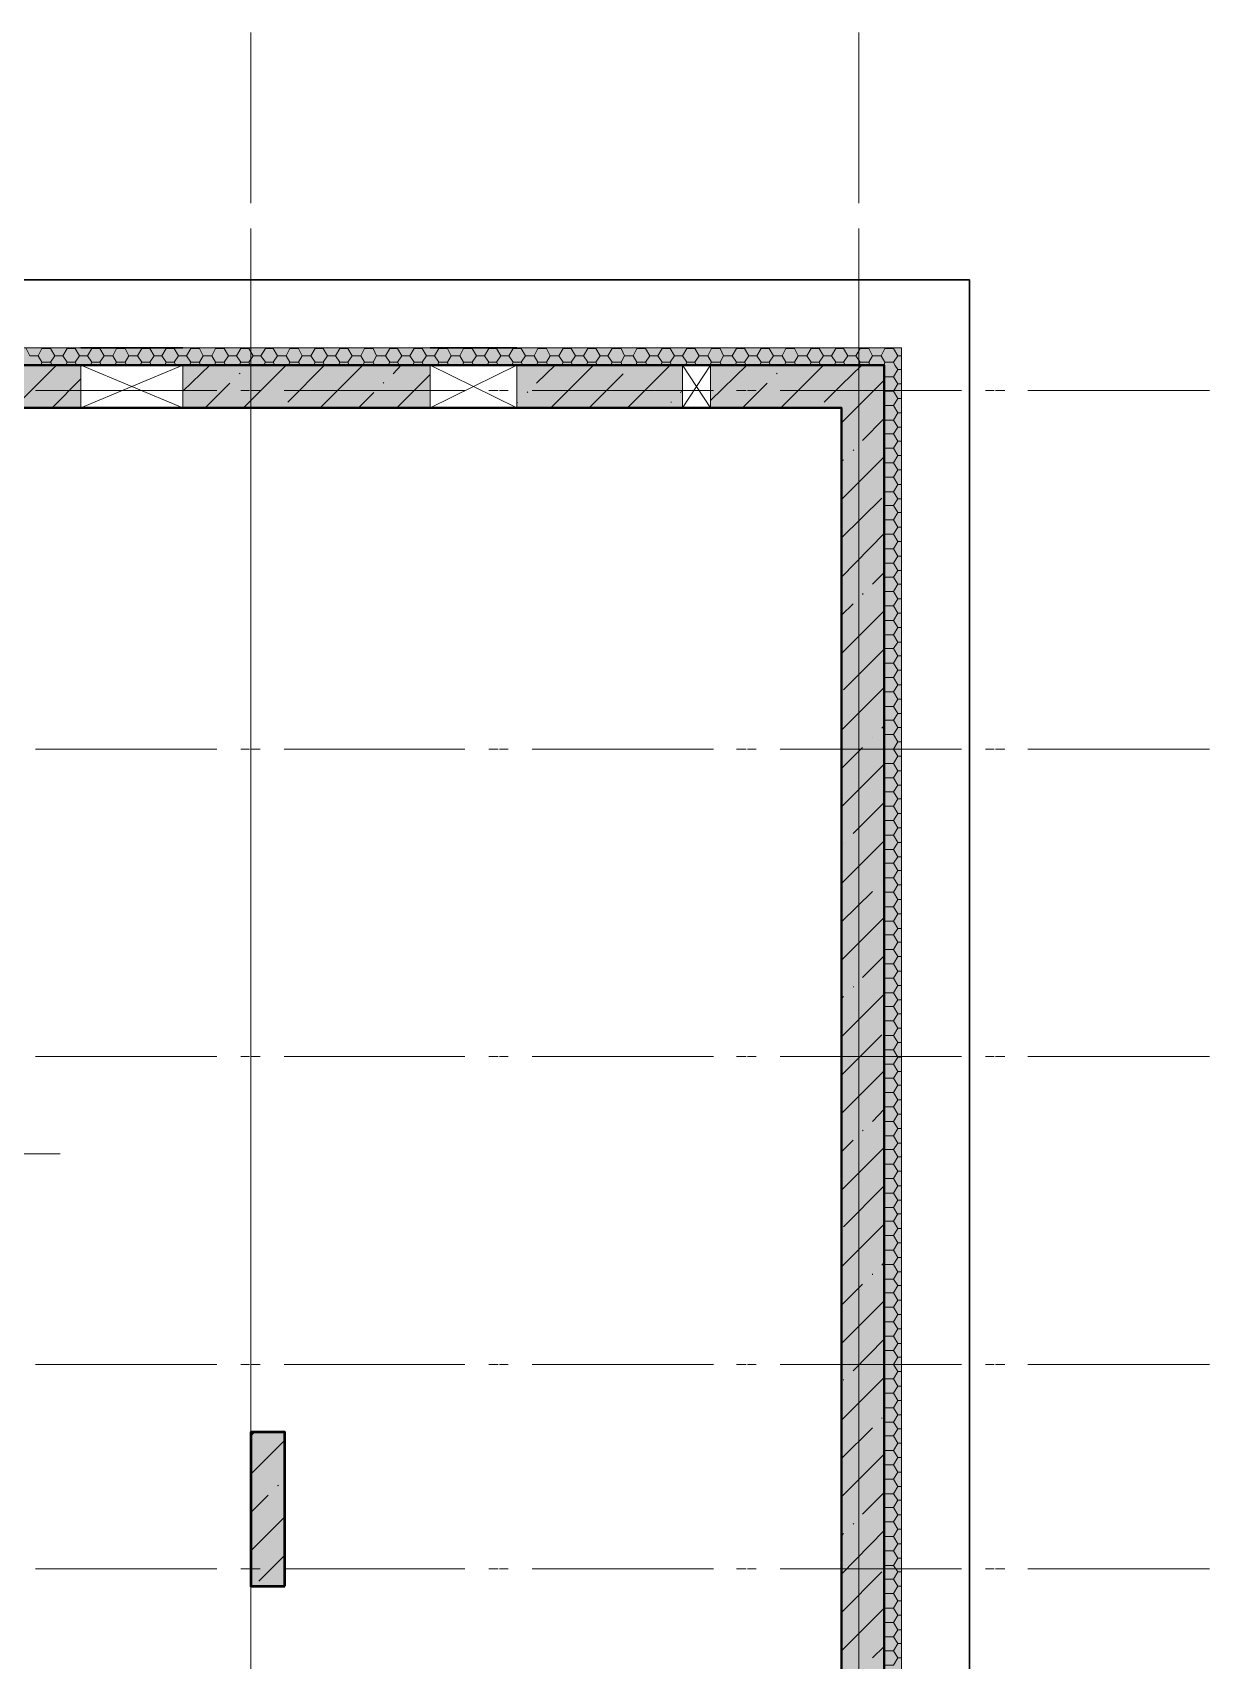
# Model space of a CAD drawing. Header units: millimetres. Extents: x -84737 to 172119, y -43083 to 59399.
# Drawn here: x -32351 to -25460, y 49345 to 58875 of the extents above; entities that cross this region are included whole.
import ezdxf

# ---------------------------------------------------------------- set-up
doc = ezdxf.new("R2010")
doc.units = ezdxf.units.MM
doc.layers.add('PDF _Геометрия', color=7, linetype='Continuous')
doc.layers.add('PDF _Сплошная заливка', color=7, linetype='Continuous', true_color=0xffffff)

msp = doc.modelspace()

# ---------------------------------------------------------------- hatches: boundary and pattern name
at = {"layer": 'PDF _Сплошная заливка', "transparency": 33554559}
h = msp.add_hatch(color=256, dxfattribs=at)
h.paths.add_polyline_path([(-43914.3, 56927.9), (-43914.3, 57029.5), (-46864.4, 57029.5), (-46864.4, 56927.9)])
h.paths.add_polyline_path([(-43063.5, 57029.5), (-43063.5, 56927.9), (-27263.4, 56927.9), (-27263.4, 57029.5)])
h = msp.add_hatch(color=256, dxfattribs=at)
h.paths.add_polyline_path([(-43914.3, 56678.2), (-43914.3, 56927.9), (-46610.4, 56927.9), (-46610.4, 56678.2)])
h.paths.add_polyline_path([(-30023, 56678.2), (-30023, 56927.9), (-31470.5, 56927.9), (-31470.5, 56678.2)])
h.paths.add_polyline_path([(-28545.8, 56678.2), (-28545.8, 56927.9), (-29515.1, 56927.9), (-29515.1, 56678.2)])
h.paths.add_polyline_path([(-39669, 56678.2), (-39669, 56927.9), (-41514.4, 56927.9), (-41514.4, 56678.2)])
h.paths.add_polyline_path([(-32067.3, 56678.2), (-32067.3, 56927.9), (-38856.4, 56927.9), (-38856.4, 56678.2)])
h.paths.add_polyline_path([(-28380.8, 56927.9), (-28380.8, 56678.2), (-27614.7, 56678.2), (-27614.7, 56927.9)])
h.paths.add_polyline_path([(-42013.9, 56678.2), (-42013.9, 56927.9), (-43063.5, 56927.9), (-43063.5, 56678.2)])

# ---------------------------------------------------------------- linework, layer by layer
at = {"layer": 'PDF _Геометрия', "lineweight": 9}
for points in [[(-31072.7, 57876), (-31072.7, 58874.9)], [(-27513.1, 57876), (-27513.1, 58874.9)], [(-31072.7, 57046.4), (-31072.7, 57727.8)], [(-31072.7, 57622), (-31072.7, 57672.8)], [(-27513.1, 57046.4), (-27513.1, 57727.8)], [(-27513.1, 57622), (-27513.1, 57672.8)], [(-31072.7, 56420), (-31072.7, 57423.1)], [(-27513.1, 56420), (-27513.1, 57423.1)], [(-32389, 57025.2), (-32367.8, 56982.9), (-32317.1, 56982.9), (-32295.9, 57025.2)], [(-32295.9, 57029.5), (-32295.9, 57025.2), (-32245.1, 57025.2), (-32245.1, 57029.5)], [(-32245.1, 57025.2), (-32219.7, 56982.9), (-32173.1, 56982.9), (-32147.7, 57025.2)], [(-32152, 57029.5), (-32147.7, 57025.2), (-32101.2, 57025.2), (-32101.2, 57029.5)], [(-32101.2, 57025.2), (-32075.8, 56982.9), (-32029.2, 56982.9), (-32003.8, 57025.2)], [(-32003.8, 57029.5), (-32003.8, 57025.2), (-31957.3, 57025.2), (-31953.1, 57029.5)], [(-31957.3, 57025.2), (-31931.9, 56982.9), (-31881.1, 56982.9), (-31859.9, 57025.2)], [(-31859.9, 57029.5), (-31859.9, 57025.2), (-31809.1, 57025.2), (-31809.1, 57029.5)], [(-31809.1, 57025.2), (-31788, 56982.9), (-31737.2, 56982.9), (-31711.8, 57025.2)], [(-31716, 57029.5), (-31711.8, 57025.2), (-31665.2, 57025.2), (-31665.2, 57029.5)], [(-31665.2, 57025.2), (-31639.8, 56982.9), (-31593.3, 56982.9), (-31567.9, 57025.2)], [(-31567.9, 57029.5), (-31567.9, 57025.2), (-31521.3, 57025.2), (-31517.1, 57029.5)], [(-31521.3, 57025.2), (-31495.9, 56982.9), (-31449.4, 56982.9), (-31424, 57025.2)], [(-31424, 57029.5), (-31424, 57025.2), (-31373.2, 57025.2), (-31373.2, 57029.5)], [(-31373.2, 57025.2), (-31352, 56982.9), (-31301.2, 56982.9), (-31280.1, 57025.2)], [(-31280.1, 57029.5), (-31280.1, 57025.2), (-31229.3, 57025.2), (-31229.3, 57029.5)], [(-31229.3, 57025.2), (-31203.9, 56982.9), (-31157.3, 56982.9), (-31131.9, 57025.2)], [(-31136.2, 57029.5), (-31131.9, 57025.2), (-31085.4, 57025.2), (-31081.1, 57029.5)], [(-31085.4, 57025.2), (-31060, 56982.9), (-31013.4, 56982.9), (-30988, 57025.2)], [(-30988, 57029.5), (-30988, 57025.2), (-30941.5, 57025.2), (-30937.2, 57029.5)], [(-30941.5, 57025.2), (-30916.1, 56982.9), (-30865.3, 56982.9), (-30844.1, 57025.2)], [(-30856.8, 56712), (-30641, 56927.9), (-30649.4, 56944.8), (-30696, 56944.8), (-30721.4, 56982.9), (-30696, 57025.2)], [(-30844.1, 57029.5), (-30844.1, 57025.2), (-30793.3, 57025.2), (-30793.3, 57029.5)], [(-30793.3, 57025.2), (-30772.2, 56982.9), (-30721.4, 56982.9)], [(-30700.2, 57029.5), (-30696, 57025.2), (-30649.4, 57025.2), (-30649.4, 57029.5)], [(-30649.4, 57025.2), (-30624, 56982.9), (-30577.5, 56982.9), (-30552.1, 57025.2)], [(-30552.1, 57029.5), (-30552.1, 57025.2), (-30505.5, 57025.2), (-30501.3, 57029.5)], [(-30505.5, 57025.2), (-30480.1, 56982.9), (-30429.3, 56982.9), (-30408.2, 56944.8)], [(-30429.3, 56982.9), (-30408.2, 57025.2)], [(-30408.2, 57029.5), (-30408.2, 57025.2), (-30357.4, 57025.2), (-30357.4, 57029.5)], [(-30357.4, 57025.2), (-30336.2, 56982.9), (-30285.4, 56982.9), (-30260, 57025.2)], [(-30264.3, 57029.5), (-30260, 57025.2), (-30213.5, 57025.2), (-30213.5, 57029.5)], [(-30213.5, 57025.2), (-30188.1, 56982.9), (-30141.5, 56982.9), (-30116.1, 57025.2)], [(-30120.3, 57029.5), (-30116.1, 57025.2), (-30069.6, 57025.2), (-30065.3, 57029.5)], [(-30069.6, 57025.2), (-30044.2, 56982.9), (-29997.6, 56982.9), (-29972.2, 57025.2)], [(-29972.2, 57029.5), (-29972.2, 57025.2), (-29921.4, 57025.2), (-29921.4, 57029.5)], [(-29921.4, 57025.2), (-29900.3, 56982.9), (-29849.5, 56982.9), (-29828.3, 57025.2)], [(-29828.3, 57029.5), (-29828.3, 57025.2), (-29777.5, 57025.2), (-29777.5, 57029.5)], [(-29777.5, 57025.2), (-29752.1, 56982.9), (-29705.6, 56982.9), (-29680.2, 57025.2)], [(-29684.4, 57029.5), (-29680.2, 57025.2), (-29633.6, 57025.2), (-29633.6, 57029.5)], [(-29633.6, 57025.2), (-29608.2, 56982.9), (-29561.6, 56982.9), (-29536.3, 57025.2)], [(-29536.3, 57029.5), (-29536.3, 57025.2), (-29489.7, 57025.2), (-29485.5, 57029.5)], [(-29489.7, 57025.2), (-29464.3, 56982.9), (-29413.5, 56982.9), (-29392.3, 57025.2)], [(-29392.3, 57029.5), (-29392.3, 57025.2), (-29341.6, 57025.2), (-29341.6, 57029.5)], [(-29341.6, 57025.2), (-29320.4, 56982.9), (-29269.6, 56982.9), (-29244.2, 57025.2)], [(-29248.4, 57029.5), (-29244.2, 57025.2), (-29197.6, 57025.2), (-29197.6, 57029.5)], [(-29197.6, 57025.2), (-29172.3, 56982.9), (-29125.7, 56982.9), (-29100.3, 57025.2)], [(-29100.3, 57029.5), (-29100.3, 57025.2), (-29053.7, 57025.2), (-29049.5, 57029.5)], [(-29053.7, 57025.2), (-29028.3, 56982.9), (-28981.8, 56982.9), (-28956.4, 57025.2)], [(-28956.4, 57029.5), (-28956.4, 57025.2), (-28905.6, 57025.2), (-28905.6, 57029.5)], [(-28905.6, 57025.2), (-28884.4, 56982.9), (-28833.6, 56982.9), (-28812.5, 57025.2)], [(-28812.5, 57029.5), (-28812.5, 57025.2), (-28761.7, 57025.2), (-28761.7, 57029.5)], [(-28761.7, 57025.2), (-28736.3, 56982.9), (-28689.7, 56982.9), (-28664.3, 57025.2)], [(-28668.6, 57029.5), (-28664.3, 57025.2), (-28617.8, 57025.2), (-28613.6, 57029.5)], [(-28617.8, 57025.2), (-28592.4, 56982.9), (-28545.8, 56982.9), (-28520.4, 57025.2)], [(-28520.4, 57029.5), (-28520.4, 57025.2), (-28473.9, 57025.2), (-28469.6, 57029.5)], [(-28473.9, 57025.2), (-28448.5, 56982.9), (-28397.7, 56982.9), (-28376.5, 57025.2)], [(-28376.5, 57029.5), (-28376.5, 57025.2), (-28325.7, 57025.2), (-28325.7, 57029.5)], [(-28325.7, 57025.2), (-28304.6, 56982.9), (-28253.8, 56982.9), (-28228.4, 57025.2)], [(-28232.6, 57029.5), (-28228.4, 57025.2), (-28181.8, 57025.2), (-28181.8, 57029.5)], [(-28181.8, 57025.2), (-28156.4, 56982.9), (-28109.9, 56982.9), (-28084.5, 57025.2)], [(-28084.5, 57029.5), (-28084.5, 57025.2), (-28037.9, 57025.2), (-28033.7, 57029.5)], [(-28037.9, 57025.2), (-28012.5, 56982.9), (-27961.7, 56982.9), (-27940.6, 57025.2)], [(-27940.6, 57029.5), (-27940.6, 57025.2), (-27889.8, 57025.2), (-27889.8, 57029.5)], [(-27889.8, 57025.2), (-27868.6, 56982.9), (-27817.8, 56982.9), (-27792.4, 57025.2)], [(-27796.7, 57029.5), (-27792.4, 57025.2), (-27745.9, 57025.2), (-27745.9, 57029.5)], [(-27745.9, 57025.2), (-27720.5, 56982.9), (-27673.9, 56982.9), (-27648.5, 57025.2)], [(-27652.8, 57029.5), (-27648.5, 57025.2), (-27602, 57025.2), (-27597.7, 57029.5)], [(-27602, 57025.2), (-27576.6, 56982.9), (-27530, 56982.9), (-27504.6, 57025.2)], [(-27504.6, 57029.5), (-27504.6, 57025.2), (-27453.8, 57025.2), (-27453.8, 57029.5)], [(-27453.8, 57025.2), (-27432.7, 56982.9), (-27381.9, 56982.9), (-27360.7, 57025.2)], [(-27360.7, 57029.5), (-27360.7, 57025.2), (-27309.9, 57025.2), (-27309.9, 57029.5)], [(-27309.9, 57025.2), (-27284.5, 56982.9), (-27263.4, 56982.9)], [(-32461, 56678.2), (-32211.2, 56927.9)], [(-32317.1, 56982.9), (-32295.9, 56944.8), (-32245.1, 56944.8), (-32236.6, 56927.9)], [(-32300.1, 56927.9), (-32295.9, 56944.8)], [(-32245.1, 56944.8), (-32219.7, 56982.9)], [(-32173.1, 56982.9), (-32147.7, 56944.8), (-32101.2, 56944.8), (-32092.7, 56927.9)], [(-32156.2, 56927.9), (-32147.7, 56944.8)], [(-32101.2, 56944.8), (-32075.8, 56982.9)], [(-32029.2, 56982.9), (-32003.8, 56944.8), (-31957.3, 56944.8), (-31948.8, 56927.9)], [(-32012.3, 56927.9), (-32003.8, 56944.8)], [(-31957.3, 56944.8), (-31931.9, 56982.9)], [(-31881.1, 56982.9), (-31859.9, 56944.8), (-31809.1, 56944.8), (-31800.7, 56927.9)], [(-31868.4, 56927.9), (-31859.9, 56944.8)], [(-31809.1, 56944.8), (-31788, 56982.9)], [(-31737.2, 56982.9), (-31711.8, 56944.8), (-31665.2, 56944.8), (-31656.8, 56927.9)], [(-31720.3, 56927.9), (-31711.8, 56944.8)], [(-31665.2, 56944.8), (-31639.8, 56982.9)], [(-31593.3, 56982.9), (-31567.9, 56944.8), (-31521.3, 56944.8), (-31512.9, 56927.9)], [(-31576.4, 56927.9), (-31567.9, 56944.8)], [(-31521.3, 56944.8), (-31495.9, 56982.9)], [(-31470.5, 56775.5), (-31313.9, 56927.9)], [(-31449.4, 56982.9), (-31424, 56944.8), (-31373.2, 56944.8), (-31369, 56927.9)], [(-31432.4, 56927.9), (-31424, 56944.8)], [(-31373.2, 56944.8), (-31352, 56982.9)], [(-31301.2, 56982.9), (-31280.1, 56944.8), (-31229.3, 56944.8), (-31220.8, 56927.9)], [(-31284.3, 56927.9), (-31280.1, 56944.8)], [(-31229.3, 56944.8), (-31203.9, 56982.9)], [(-31157.3, 56982.9), (-31131.9, 56944.8), (-31085.4, 56944.8), (-31076.9, 56927.9)], [(-31140.4, 56927.9), (-31131.9, 56944.8)], [(-31115, 56678.2), (-30865.3, 56927.9)], [(-31085.4, 56944.8), (-31060, 56982.9)], [(-31013.4, 56982.9), (-30988, 56944.8), (-30941.5, 56944.8), (-30933, 56927.9)], [(-30996.5, 56927.9), (-30988, 56944.8)], [(-30941.5, 56944.8), (-30916.1, 56982.9)], [(-30865.3, 56982.9), (-30844.1, 56944.8), (-30793.3, 56944.8), (-30784.9, 56927.9)], [(-30852.6, 56927.9), (-30844.1, 56944.8)], [(-30793.3, 56944.8), (-30772.2, 56982.9)], [(-30704.4, 56927.9), (-30696, 56944.8)], [(-30666.4, 56678.2), (-30416.6, 56927.9), (-30408.2, 56944.8), (-30357.4, 56944.8), (-30348.9, 56927.9)], [(-30649.4, 56944.8), (-30624, 56982.9)], [(-30577.5, 56982.9), (-30552.1, 56944.8), (-30505.5, 56944.8), (-30497, 56927.9)], [(-30560.5, 56927.9), (-30552.1, 56944.8)], [(-30505.5, 56944.8), (-30480.1, 56982.9)], [(-30357.4, 56944.8), (-30336.2, 56982.9)], [(-30285.4, 56982.9), (-30260, 56944.8), (-30213.5, 56944.8), (-30205, 56927.9)], [(-30268.5, 56927.9), (-30260, 56944.8)], [(-30238.9, 56877.1), (-30192.3, 56927.9)], [(-30213.5, 56944.8), (-30188.1, 56982.9)], [(-30141.5, 56982.9), (-30116.1, 56944.8), (-30069.6, 56944.8), (-30061.1, 56927.9)], [(-30124.6, 56927.9), (-30116.1, 56944.8)], [(-30069.6, 56944.8), (-30044.2, 56982.9)], [(-29997.6, 56982.9), (-29972.2, 56944.8), (-29921.4, 56944.8), (-29917.2, 56927.9)], [(-29980.7, 56927.9), (-29972.2, 56944.8)], [(-29921.4, 56944.8), (-29900.3, 56982.9)], [(-29849.5, 56982.9), (-29828.3, 56944.8), (-29777.5, 56944.8), (-29769, 56927.9)], [(-29832.5, 56927.9), (-29828.3, 56944.8)], [(-29777.5, 56944.8), (-29752.1, 56982.9)], [(-29705.6, 56982.9), (-29680.2, 56944.8), (-29633.6, 56944.8), (-29625.1, 56927.9)], [(-29688.6, 56927.9), (-29680.2, 56944.8)], [(-29633.6, 56944.8), (-29608.2, 56982.9)], [(-29561.6, 56982.9), (-29536.3, 56944.8), (-29489.7, 56944.8), (-29481.2, 56927.9)], [(-29544.7, 56927.9), (-29536.3, 56944.8)], [(-29489.7, 56944.8), (-29464.3, 56982.9)], [(-29413.5, 56982.9), (-29392.3, 56944.8), (-29341.6, 56944.8), (-29333.1, 56927.9)], [(-29400.8, 56927.9), (-29392.3, 56944.8)], [(-29400.8, 56822.1), (-29290.8, 56927.9)], [(-29341.6, 56944.8), (-29320.4, 56982.9)], [(-29316.2, 56678.2), (-29066.4, 56927.9)], [(-29269.6, 56982.9), (-29244.2, 56944.8), (-29197.6, 56944.8), (-29189.2, 56927.9)], [(-29252.7, 56927.9), (-29244.2, 56944.8)], [(-29197.6, 56944.8), (-29172.3, 56982.9)], [(-29125.7, 56982.9), (-29100.3, 56944.8), (-29053.7, 56944.8), (-29045.3, 56927.9)], [(-29108.8, 56927.9), (-29100.3, 56944.8)], [(-29053.7, 56944.8), (-29028.3, 56982.9)], [(-28981.8, 56982.9), (-28956.4, 56944.8), (-28905.6, 56944.8), (-28901.4, 56927.9)], [(-28964.9, 56927.9), (-28956.4, 56944.8)], [(-28905.6, 56944.8), (-28884.4, 56982.9)], [(-28867.5, 56678.2), (-28617.8, 56927.9)], [(-28833.6, 56982.9), (-28812.5, 56944.8), (-28761.7, 56944.8), (-28753.2, 56927.9)], [(-28816.7, 56927.9), (-28812.5, 56944.8)], [(-28761.7, 56944.8), (-28736.3, 56982.9)], [(-28689.7, 56982.9), (-28664.3, 56944.8), (-28617.8, 56944.8), (-28609.3, 56927.9)], [(-28672.8, 56927.9), (-28664.3, 56944.8)], [(-28617.8, 56944.8), (-28592.4, 56982.9)], [(-28545.8, 56982.9), (-28520.4, 56944.8), (-28473.9, 56944.8), (-28465.4, 56927.9)], [(-28380.8, 56678.2), (-28545.8, 56927.9)], [(-28380.8, 56927.9), (-28545.8, 56678.2)], [(-28528.9, 56927.9), (-28520.4, 56944.8)], [(-28473.9, 56944.8), (-28448.5, 56982.9)], [(-28397.7, 56982.9), (-28376.5, 56944.8), (-28325.7, 56944.8), (-28317.3, 56927.9)], [(-28385, 56927.9), (-28376.5, 56944.8)], [(-28380.8, 56720.5), (-28169.1, 56927.9)], [(-28325.7, 56944.8), (-28304.6, 56982.9)], [(-28253.8, 56982.9), (-28228.4, 56944.8), (-28181.8, 56944.8), (-28173.4, 56927.9)], [(-28236.9, 56927.9), (-28228.4, 56944.8)], [(-28181.8, 56944.8), (-28156.4, 56982.9)], [(-28109.9, 56982.9), (-28084.5, 56944.8), (-28037.9, 56944.8), (-28029.5, 56927.9)], [(-28092.9, 56927.9), (-28084.5, 56944.8)], [(-28037.9, 56944.8), (-28012.5, 56982.9)], [(-27970.2, 56678.2), (-27720.5, 56927.9)], [(-27961.7, 56982.9), (-27940.6, 56944.8), (-27889.8, 56944.8), (-27881.3, 56927.9)], [(-27949, 56927.9), (-27940.6, 56944.8)], [(-27889.8, 56944.8), (-27868.6, 56982.9)], [(-27817.8, 56982.9), (-27792.4, 56944.8), (-27745.9, 56944.8), (-27737.4, 56927.9)], [(-27800.9, 56927.9), (-27792.4, 56944.8)], [(-27745.9, 56944.8), (-27720.5, 56982.9)], [(-27716.2, 56712), (-27614.7, 56813.6), (-27496.2, 56927.9)], [(-27673.9, 56982.9), (-27648.5, 56944.8), (-27602, 56944.8), (-27593.5, 56927.9)], [(-27657, 56927.9), (-27648.5, 56944.8)], [(-27602, 56944.8), (-27576.6, 56982.9)], [(-27530, 56982.9), (-27504.6, 56944.8), (-27453.8, 56944.8), (-27449.6, 56927.9)], [(-27513.1, 56927.9), (-27504.6, 56944.8)], [(-27453.8, 56944.8), (-27432.7, 56982.9)], [(-27381.9, 56982.9), (-27360.7, 56944.8), (-27309.9, 56944.8), (-27301.5, 56927.9), (-27284.5, 56902.5), (-27263.4, 56902.5)], [(-27364.9, 56927.9), (-27360.7, 56944.8)], [(-27364.9, 56868.6), (-27360.7, 56860.2), (-27309.9, 56860.2), (-27284.5, 56902.5)], [(-27309.9, 56944.8), (-27284.5, 56982.9)], [(-32236.6, 56678.2), (-32067.3, 56847.5)], [(-31339.3, 56678.2), (-31195.4, 56822.1)], [(-31140.4, 56877.1), (-31136.2, 56881.3)], [(-31072.7, 56792.4), (-31072.7, 56847.5)], [(-30298.1, 56822.1), (-30293.9, 56826.3)], [(-30217.7, 56678.2), (-30023, 56872.9)], [(-29091.8, 56678.2), (-28892.9, 56877.1)], [(-28194.5, 56678.2), (-28050.6, 56822.1)], [(-27995.6, 56877.1), (-27991.4, 56881.3)], [(-27614.7, 56589.3), (-27364.9, 56839)], [(-27513.1, 56792.4), (-27513.1, 56847.5)], [(-27364.9, 56851.7), (-27360.7, 56860.2)], [(-27364.9, 56784), (-27360.7, 56775.5), (-27309.9, 56775.5), (-27284.5, 56817.8)], [(-27309.9, 56860.2), (-27284.5, 56817.8), (-27263.4, 56817.8)], [(-32334, 56779.7), (-31330.9, 56779.7)], [(-32270.5, 56779.7), (-31271.6, 56779.7)], [(-31131.9, 56779.7), (-31081.1, 56779.7)], [(-31072.7, 56779.7), (-31017.7, 56779.7)], [(-30878, 56779.7), (-29879.1, 56779.7)], [(-30818.7, 56779.7), (-29819.8, 56779.7)], [(-30442, 56678.2), (-30353.1, 56767)], [(-29680.2, 56779.7), (-29625.1, 56779.7)], [(-29616.7, 56779.7), (-29565.9, 56779.7)], [(-29515.1, 56707.8), (-29510.9, 56712)], [(-29455.8, 56767), (-29451.6, 56771.3)], [(-29426.2, 56779.7), (-28427.3, 56779.7)], [(-29367, 56779.7), (-28363.8, 56779.7)], [(-28613.6, 56712), (-28609.3, 56712)], [(-28558.5, 56767), (-28545.8, 56775.5)], [(-28228.4, 56779.7), (-28173.4, 56779.7)], [(-28164.9, 56779.7), (-28114.1, 56779.7)], [(-27974.4, 56779.7), (-26975.5, 56779.7)], [(-27910.9, 56779.7), (-26912.1, 56779.7)], [(-27364.9, 56767), (-27360.7, 56775.5)], [(-27364.9, 56699.3), (-27360.7, 56690.9), (-27309.9, 56690.9), (-27284.5, 56733.2)], [(-27309.9, 56775.5), (-27284.5, 56733.2), (-27263.4, 56733.2)], [(-26772.4, 56779.7), (-26721.6, 56779.7)], [(-26713.1, 56779.7), (-26658.1, 56779.7)], [(-26522.7, 56779.7), (-25731.2, 56779.7)], [(-26459.2, 56779.7), (-25460.3, 56779.7)], [(-27491.9, 56487.7), (-27364.9, 56614.7), (-27360.7, 56606.2), (-27309.9, 56606.2), (-27284.5, 56648.5)], [(-27364.9, 56682.4), (-27360.7, 56690.9)], [(-27364.9, 56597.7), (-27360.7, 56606.2)], [(-27309.9, 56690.9), (-27284.5, 56648.5), (-27263.4, 56648.5)], [(-27309.9, 56606.2), (-27284.5, 56563.9), (-27263.4, 56563.9)], [(-31072.7, 55594.6), (-31072.7, 56593.5)], [(-27513.1, 55594.6), (-27513.1, 56593.5)], [(-27364.9, 56534.3), (-27360.7, 56525.8), (-27309.9, 56525.8), (-27284.5, 56563.9)], [(-27364.9, 56517.3), (-27360.7, 56525.8)], [(-27309.9, 56525.8), (-27284.5, 56483.5), (-27263.4, 56483.5)], [(-27546.9, 56428.4), (-27542.7, 56432.7)], [(-27364.9, 56449.6), (-27360.7, 56441.1), (-27309.9, 56441.1), (-27284.5, 56483.5)], [(-27364.9, 56432.7), (-27360.7, 56441.1)], [(-27309.9, 56441.1), (-27284.5, 56398.8), (-27263.4, 56398.8)], [(-27614.7, 56140.6), (-27364.9, 56390.4)], [(-27614.7, 56365), (-27602, 56373.4)], [(-27364.9, 56365), (-27360.7, 56356.5), (-27309.9, 56356.5), (-27284.5, 56398.8)], [(-27364.9, 56348), (-27360.7, 56356.5)], [(-27309.9, 56356.5), (-27284.5, 56314.2), (-27263.4, 56314.2)], [(-27364.9, 56280.3), (-27360.7, 56271.8), (-27309.9, 56271.8), (-27284.5, 56314.2)], [(-27364.9, 56263.4), (-27360.7, 56271.8)], [(-27364.9, 56195.7), (-27360.7, 56187.2), (-27309.9, 56187.2), (-27284.5, 56229.5)], [(-27309.9, 56271.8), (-27284.5, 56229.5), (-27263.4, 56229.5)], [(-31072.7, 56170.3), (-31072.7, 56221)], [(-27614.7, 55916.3), (-27377.6, 56149.1)], [(-27513.1, 56170.3), (-27513.1, 56221)], [(-27364.9, 56178.7), (-27360.7, 56187.2)], [(-27364.9, 56115.2), (-27360.7, 56106.8), (-27309.9, 56106.8), (-27284.5, 56144.9)], [(-27309.9, 56187.2), (-27284.5, 56144.9), (-27263.4, 56144.9)], [(-27364.9, 56098.3), (-27360.7, 56106.8)], [(-27364.9, 56030.6), (-27360.7, 56022.1), (-27309.9, 56022.1), (-27284.5, 56064.4)], [(-27309.9, 56106.8), (-27284.5, 56064.4), (-27263.4, 56064.4)], [(-31072.7, 54968.2), (-31072.7, 55967.1)], [(-27614.7, 55687.7), (-27364.9, 55941.7)], [(-27513.1, 54968.2), (-27513.1, 55967.1)], [(-27364.9, 56013.7), (-27360.7, 56022.1)], [(-27364.9, 55945.9), (-27360.7, 55937.5), (-27309.9, 55937.5), (-27284.5, 55979.8)], [(-27309.9, 56022.1), (-27284.5, 55979.8), (-27263.4, 55979.8)], [(-27364.9, 55929), (-27360.7, 55937.5)], [(-27364.9, 55861.3), (-27360.7, 55852.8), (-27309.9, 55852.8), (-27284.5, 55895.1)], [(-27364.9, 55844.3), (-27360.7, 55852.8)], [(-27309.9, 55937.5), (-27284.5, 55895.1), (-27263.4, 55895.1)], [(-27309.9, 55852.8), (-27284.5, 55810.5), (-27263.4, 55810.5)], [(-27364.9, 55776.6), (-27360.7, 55768.2), (-27309.9, 55768.2), (-27284.5, 55810.5)], [(-27364.9, 55759.7), (-27360.7, 55768.2)], [(-27309.9, 55768.2), (-27284.5, 55725.8), (-27263.4, 55725.8)], [(-27432.7, 55645.4), (-27364.9, 55713.1)], [(-27364.9, 55696.2), (-27360.7, 55687.7), (-27309.9, 55687.7), (-27284.5, 55725.8)], [(-27364.9, 55679.3), (-27360.7, 55687.7)], [(-27309.9, 55687.7), (-27284.5, 55645.4), (-27263.4, 55645.4)], [(-27491.9, 55586.2), (-27487.7, 55590.4)], [(-27364.9, 55611.6), (-27360.7, 55603.1), (-27309.9, 55603.1), (-27284.5, 55645.4)], [(-27364.9, 55594.6), (-27360.7, 55603.1)], [(-27364.9, 55526.9), (-27360.7, 55518.4), (-27309.9, 55518.4), (-27284.5, 55560.8)], [(-27309.9, 55603.1), (-27284.5, 55560.8), (-27263.4, 55560.8)], [(-27614.7, 55463.4), (-27546.9, 55531.1)], [(-27614.7, 55239.1), (-27364.9, 55488.8)], [(-27364.9, 55510), (-27360.7, 55518.4)], [(-27364.9, 55442.3), (-27360.7, 55433.8), (-27309.9, 55433.8), (-27284.5, 55476.1)], [(-27309.9, 55518.4), (-27284.5, 55476.1), (-27263.4, 55476.1)], [(-31072.7, 55340.7), (-31072.7, 55395.7)], [(-27513.1, 55340.7), (-27513.1, 55395.7)], [(-27364.9, 55425.3), (-27360.7, 55433.8)], [(-27364.9, 55357.6), (-27360.7, 55349.1), (-27309.9, 55349.1), (-27284.5, 55391.5)], [(-27309.9, 55433.8), (-27284.5, 55391.5), (-27263.4, 55391.5)], [(-27364.9, 55340.7), (-27360.7, 55349.1)], [(-27364.9, 55277.2), (-27360.7, 55268.7), (-27309.9, 55268.7), (-27284.5, 55306.8)], [(-27309.9, 55349.1), (-27284.5, 55306.8), (-27263.4, 55306.8)], [(-27602, 55027.5), (-27364.9, 55264.5)], [(-27364.9, 55260.3), (-27360.7, 55268.7)], [(-27364.9, 55192.5), (-27360.7, 55184.1), (-27309.9, 55184.1), (-27284.5, 55226.4)], [(-27364.9, 55175.6), (-27360.7, 55184.1)], [(-27309.9, 55268.7), (-27284.5, 55226.4), (-27263.4, 55226.4)], [(-27309.9, 55184.1), (-27284.5, 55141.7), (-27263.4, 55141.7)], [(-31072.7, 54142.9), (-31072.7, 55141.7)], [(-27513.1, 54142.9), (-27513.1, 55141.7)], [(-27364.9, 55107.9), (-27360.7, 55099.4), (-27309.9, 55099.4), (-27284.5, 55141.7)], [(-27364.9, 55091), (-27360.7, 55099.4)], [(-27309.9, 55099.4), (-27284.5, 55057.1), (-27263.4, 55057.1)], [(-27614.7, 54790.4), (-27364.9, 55040.2)], [(-27364.9, 55023.2), (-27360.7, 55014.8), (-27309.9, 55014.8), (-27284.5, 55057.1)], [(-27364.9, 55006.3), (-27360.7, 55014.8)], [(-27309.9, 55014.8), (-27284.5, 54972.4), (-27263.4, 54972.4)], [(-27364.9, 54938.6), (-27360.7, 54930.1), (-27309.9, 54930.1), (-27284.5, 54972.4)], [(-27364.9, 54921.6), (-27360.7, 54930.1)], [(-27309.9, 54930.1), (-27284.5, 54887.8), (-27263.4, 54887.8)], [(-27377.6, 54803.1), (-27364.9, 54815.8)], [(-27364.9, 54858.2), (-27360.7, 54849.7), (-27309.9, 54849.7), (-27284.5, 54887.8)], [(-27364.9, 54841.2), (-27360.7, 54849.7)], [(-27364.9, 54773.5), (-27360.7, 54765), (-27309.9, 54765), (-27284.5, 54807.4)], [(-27309.9, 54849.7), (-27284.5, 54807.4), (-27263.4, 54807.4)], [(-31072.7, 54714.3), (-31072.7, 54769.3)], [(-27513.1, 54714.3), (-27513.1, 54769.3)], [(-27432.7, 54748.1), (-27432.7, 54748.1)], [(-27364.9, 54756.6), (-27360.7, 54765)], [(-27364.9, 54688.9), (-27360.7, 54680.4), (-27309.9, 54680.4), (-27284.5, 54722.7)], [(-27309.9, 54765), (-27284.5, 54722.7), (-27263.4, 54722.7)], [(-32334, 54680.4), (-31330.9, 54680.4)], [(-32270.5, 54680.4), (-31271.6, 54680.4)], [(-31131.9, 54680.4), (-31081.1, 54680.4)], [(-31072.7, 54680.4), (-31017.7, 54680.4)], [(-30878, 54680.4), (-29879.1, 54680.4)], [(-30818.7, 54680.4), (-29819.8, 54680.4)], [(-29680.2, 54680.4), (-29625.1, 54680.4)], [(-29616.7, 54680.4), (-29565.9, 54680.4)], [(-29426.2, 54680.4), (-28427.3, 54680.4)], [(-29367, 54680.4), (-28363.8, 54680.4)], [(-28228.4, 54680.4), (-28173.4, 54680.4)], [(-28164.9, 54680.4), (-28114.1, 54680.4)], [(-27974.4, 54680.4), (-26975.5, 54680.4)], [(-27910.9, 54680.4), (-26912.1, 54680.4)], [(-27614.7, 54566.1), (-27491.9, 54688.9)], [(-27364.9, 54671.9), (-27360.7, 54680.4)], [(-27364.9, 54604.2), (-27360.7, 54595.7), (-27309.9, 54595.7), (-27284.5, 54638.1)], [(-27309.9, 54680.4), (-27284.5, 54638.1), (-27263.4, 54638.1)], [(-26772.4, 54680.4), (-26721.6, 54680.4)], [(-26713.1, 54680.4), (-26658.1, 54680.4)], [(-26522.7, 54680.4), (-25731.2, 54680.4)], [(-26459.2, 54680.4), (-25460.3, 54680.4)], [(-31072.7, 53516.4), (-31072.7, 54515.3)], [(-27614.7, 54341.8), (-27364.9, 54591.5)], [(-27513.1, 53516.4), (-27513.1, 54515.3)], [(-27364.9, 54587.3), (-27360.7, 54595.7)], [(-27364.9, 54519.6), (-27360.7, 54511.1), (-27309.9, 54511.1), (-27284.5, 54553.4)], [(-27364.9, 54502.6), (-27360.7, 54511.1)], [(-27309.9, 54595.7), (-27284.5, 54553.4), (-27263.4, 54553.4)], [(-27309.9, 54511.1), (-27284.5, 54468.8), (-27263.4, 54468.8)], [(-27364.9, 54439.1), (-27360.7, 54430.7), (-27309.9, 54430.7), (-27284.5, 54468.8)], [(-27364.9, 54422.2), (-27360.7, 54430.7)], [(-27309.9, 54430.7), (-27284.5, 54388.3), (-27263.4, 54388.3)], [(-27546.9, 54185.2), (-27364.9, 54367.2)], [(-27364.9, 54354.5), (-27360.7, 54346), (-27309.9, 54346), (-27284.5, 54388.3)], [(-27364.9, 54337.6), (-27360.7, 54346)], [(-27309.9, 54346), (-27284.5, 54303.7), (-27263.4, 54303.7)], [(-27364.9, 54269.8), (-27360.7, 54261.4), (-27309.9, 54261.4), (-27284.5, 54303.7)], [(-27364.9, 54252.9), (-27360.7, 54261.4)], [(-27309.9, 54261.4), (-27284.5, 54219), (-27263.4, 54219)], [(-27614.7, 53893.1), (-27364.9, 54142.9)], [(-27602, 54130.2), (-27602, 54130.2)], [(-27364.9, 54185.2), (-27360.7, 54176.7), (-27309.9, 54176.7), (-27284.5, 54219)], [(-27364.9, 54168.3), (-27360.7, 54176.7)], [(-27364.9, 54100.5), (-27360.7, 54092.1), (-27309.9, 54092.1), (-27284.5, 54134.4)], [(-27309.9, 54176.7), (-27284.5, 54134.4), (-27263.4, 54134.4)], [(-27364.9, 54083.6), (-27360.7, 54092.1)], [(-27364.9, 54020.1), (-27360.7, 54011.6), (-27309.9, 54011.6), (-27284.5, 54049.7)], [(-27309.9, 54092.1), (-27284.5, 54049.7), (-27263.4, 54049.7)], [(-31072.7, 53888.9), (-31072.7, 53939.7)], [(-27513.1, 53888.9), (-27513.1, 53939.7)], [(-27364.9, 54003.2), (-27360.7, 54011.6)], [(-27364.9, 53935.5), (-27360.7, 53927), (-27309.9, 53927), (-27284.5, 53969.3)], [(-27309.9, 54011.6), (-27284.5, 53969.3), (-27263.4, 53969.3)], [(-27614.7, 53668.8), (-27432.7, 53846.6)], [(-27377.6, 53905.8), (-27377.6, 53905.8)], [(-27364.9, 53918.5), (-27360.7, 53927)], [(-27364.9, 53850.8), (-27360.7, 53842.3), (-27309.9, 53842.3), (-27284.5, 53884.7)], [(-27309.9, 53927), (-27284.5, 53884.7), (-27263.4, 53884.7)], [(-27364.9, 53833.9), (-27360.7, 53842.3)], [(-27364.9, 53766.2), (-27360.7, 53757.7), (-27309.9, 53757.7), (-27284.5, 53800)], [(-27364.9, 53749.2), (-27360.7, 53757.7)], [(-27309.9, 53842.3), (-27284.5, 53800), (-27263.4, 53800)], [(-27309.9, 53757.7), (-27284.5, 53715.4), (-27263.4, 53715.4)], [(-31072.7, 52686.9), (-31072.7, 53690)], [(-27614.7, 53444.5), (-27364.9, 53694.2)], [(-27513.1, 52686.9), (-27513.1, 53690)], [(-27364.9, 53681.5), (-27360.7, 53673), (-27309.9, 53673), (-27284.5, 53715.4)], [(-27364.9, 53664.6), (-27360.7, 53673)], [(-27309.9, 53673), (-27284.5, 53630.7), (-27263.4, 53630.7)], [(-27364.9, 53601.1), (-27360.7, 53592.6), (-27309.9, 53592.6), (-27284.5, 53630.7)], [(-27364.9, 53584.2), (-27360.7, 53592.6)], [(-27309.9, 53592.6), (-27284.5, 53550.3), (-27263.4, 53550.3)], [(-27491.9, 53342.9), (-27364.9, 53469.9)], [(-27364.9, 53516.4), (-27360.7, 53508), (-27309.9, 53508), (-27284.5, 53550.3)], [(-27364.9, 53499.5), (-27360.7, 53508)], [(-27364.9, 53431.8), (-27360.7, 53423.3), (-27309.9, 53423.3), (-27284.5, 53465.6)], [(-27309.9, 53508), (-27284.5, 53465.6), (-27263.4, 53465.6)], [(-27364.9, 53414.9), (-27360.7, 53423.3)], [(-27364.9, 53347.1), (-27360.7, 53338.7), (-27309.9, 53338.7), (-27284.5, 53381)], [(-27309.9, 53423.3), (-27284.5, 53381), (-27263.4, 53381)], [(-31072.7, 53262.5), (-31072.7, 53317.5)], [(-27614.7, 52995.8), (-27364.9, 53245.6), (-27360.7, 53254), (-27309.9, 53254), (-27284.5, 53296.3)], [(-27546.9, 53287.9), (-27542.7, 53287.9)], [(-27513.1, 53262.5), (-27513.1, 53317.5)], [(-27364.9, 53330.2), (-27360.7, 53338.7)], [(-27309.9, 53338.7), (-27284.5, 53296.3), (-27263.4, 53296.3)], [(-27614.7, 53220.2), (-27602, 53232.9)], [(-27360.7, 53254), (-27364.9, 53262.5)], [(-27364.9, 53182.1), (-27360.7, 53173.6), (-27309.9, 53173.6), (-27284.5, 53211.7)], [(-27309.9, 53254), (-27284.5, 53211.7), (-27263.4, 53211.7)], [(-27364.9, 53165.1), (-27360.7, 53173.6)], [(-27364.9, 53097.4), (-27360.7, 53088.9), (-27309.9, 53088.9), (-27284.5, 53131.3)], [(-27364.9, 53080.5), (-27360.7, 53088.9)], [(-27309.9, 53173.6), (-27284.5, 53131.3), (-27263.4, 53131.3)], [(-27309.9, 53088.9), (-27284.5, 53046.6), (-27263.4, 53046.6)], [(-31072.7, 52064.7), (-31072.7, 53063.6)], [(-27614.7, 52771.5), (-27377.6, 53008.5)], [(-27513.1, 52064.7), (-27513.1, 53063.6)], [(-27364.9, 53012.8), (-27360.7, 53004.3), (-27309.9, 53004.3), (-27284.5, 53046.6)], [(-27364.9, 52995.8), (-27360.7, 53004.3)], [(-27309.9, 53004.3), (-27284.5, 52962), (-27263.4, 52962)], [(-33502.2, 52911.2), (-33193.2, 52310.2), (-32190.1, 52310.2)], [(-27364.9, 52928.1), (-27360.7, 52919.6), (-27309.9, 52919.6), (-27284.5, 52962)], [(-27364.9, 52911.2), (-27360.7, 52919.6)], [(-27309.9, 52919.6), (-27284.5, 52877.3), (-27263.4, 52877.3)], [(-32334, 52881.6), (-31330.9, 52881.6)], [(-32270.5, 52881.6), (-31271.6, 52881.6)], [(-31131.9, 52881.6), (-31081.1, 52881.6)], [(-31072.7, 52881.6), (-31017.7, 52881.6)], [(-30878, 52881.6), (-29879.1, 52881.6)], [(-30818.7, 52881.6), (-29819.8, 52881.6)], [(-29680.2, 52881.6), (-29625.1, 52881.6)], [(-29616.7, 52881.6), (-29565.9, 52881.6)], [(-29426.2, 52881.6), (-28427.3, 52881.6)], [(-29367, 52881.6), (-28363.8, 52881.6)], [(-28228.4, 52881.6), (-28173.4, 52881.6)], [(-28164.9, 52881.6), (-28114.1, 52881.6)], [(-27974.4, 52881.6), (-26975.5, 52881.6)], [(-27910.9, 52881.6), (-26912.1, 52881.6)], [(-27614.7, 52547.2), (-27364.9, 52796.9)], [(-27364.9, 52843.5), (-27360.7, 52835), (-27309.9, 52835), (-27284.5, 52877.3)], [(-27364.9, 52826.5), (-27360.7, 52835)], [(-27309.9, 52835), (-27284.5, 52792.7), (-27263.4, 52792.7)], [(-26772.4, 52881.6), (-26721.6, 52881.6)], [(-26713.1, 52881.6), (-26658.1, 52881.6)], [(-26522.7, 52881.6), (-25731.2, 52881.6)], [(-26459.2, 52881.6), (-25460.3, 52881.6)], [(-27364.9, 52763), (-27360.7, 52754.6), (-27309.9, 52754.6), (-27284.5, 52792.7)], [(-27364.9, 52746.1), (-27360.7, 52754.6)], [(-27364.9, 52678.4), (-27360.7, 52669.9), (-27309.9, 52669.9), (-27284.5, 52712.2)], [(-27309.9, 52754.6), (-27284.5, 52712.2), (-27263.4, 52712.2)], [(-27364.9, 52661.5), (-27360.7, 52669.9)], [(-27364.9, 52593.7), (-27360.7, 52585.3), (-27309.9, 52585.3), (-27284.5, 52627.6)], [(-27309.9, 52669.9), (-27284.5, 52627.6), (-27263.4, 52627.6)], [(-27432.7, 52500.6), (-27364.9, 52572.6)], [(-27364.9, 52576.8), (-27360.7, 52585.3)], [(-27364.9, 52509.1), (-27360.7, 52500.6), (-27309.9, 52500.6), (-27284.5, 52542.9)], [(-27309.9, 52585.3), (-27284.5, 52542.9), (-27263.4, 52542.9)], [(-31072.7, 52437.1), (-31072.7, 52487.9)], [(-27513.1, 52437.1), (-27513.1, 52487.9)], [(-27491.9, 52445.6), (-27487.7, 52449.8)], [(-27364.9, 52492.2), (-27360.7, 52500.6)], [(-27364.9, 52424.4), (-27360.7, 52416), (-27309.9, 52416), (-27284.5, 52458.3)], [(-27364.9, 52407.5), (-27360.7, 52416)], [(-27309.9, 52500.6), (-27284.5, 52458.3), (-27263.4, 52458.3)], [(-27309.9, 52416), (-27284.5, 52373.6), (-27263.4, 52373.6)], [(-27614.7, 52322.9), (-27546.9, 52390.6)], [(-27614.7, 52098.5), (-27364.9, 52348.2)], [(-27364.9, 52344), (-27360.7, 52335.5), (-27309.9, 52335.5), (-27284.5, 52373.6)], [(-27364.9, 52327.1), (-27360.7, 52335.5)], [(-27309.9, 52335.5), (-27284.5, 52293.2), (-27263.4, 52293.2)], [(-31072.7, 51235.1), (-31072.7, 52234)], [(-27513.1, 51235.1), (-27513.1, 52234)], [(-27364.9, 52259.4), (-27360.7, 52250.9), (-27309.9, 52250.9), (-27284.5, 52293.2)], [(-27364.9, 52242.4), (-27360.7, 52250.9)], [(-27309.9, 52250.9), (-27284.5, 52208.6), (-27263.4, 52208.6)], [(-27364.9, 52174.7), (-27360.7, 52166.2), (-27309.9, 52166.2), (-27284.5, 52208.6)], [(-27364.9, 52157.8), (-27360.7, 52166.2)], [(-27309.9, 52166.2), (-27284.5, 52123.9), (-27263.4, 52123.9)], [(-27602, 51882.7), (-27364.9, 52123.9)], [(-27364.9, 52090.1), (-27360.7, 52081.6), (-27309.9, 52081.6), (-27284.5, 52123.9)], [(-27364.9, 52073.1), (-27360.7, 52081.6)], [(-27309.9, 52081.6), (-27284.5, 52039.3), (-27263.4, 52039.3)], [(-27309.9, 51996.9), (-27284.5, 52039.3)], [(-27364.9, 52005.4), (-27360.7, 51996.9), (-27309.9, 51996.9), (-27284.5, 51954.6)], [(-27364.9, 51988.5), (-27360.7, 51996.9)], [(-27364.9, 51925), (-27360.7, 51916.5), (-27309.9, 51916.5), (-27284.5, 51958.9), (-27263.4, 51958.9)], [(-31072.7, 51810.7), (-31072.7, 51861.5)], [(-27614.7, 51649.9), (-27364.9, 51899.6)], [(-27513.1, 51810.7), (-27513.1, 51861.5)], [(-27364.9, 51908.1), (-27360.7, 51916.5)], [(-27364.9, 51840.3), (-27360.7, 51831.9), (-27309.9, 51831.9), (-27284.5, 51874.2)], [(-27309.9, 51916.5), (-27284.5, 51874.2), (-27263.4, 51874.2)], [(-27364.9, 51823.4), (-27360.7, 51831.9)], [(-27364.9, 51755.7), (-27360.7, 51747.2), (-27309.9, 51747.2), (-27284.5, 51789.5)], [(-27364.9, 51738.8), (-27360.7, 51747.2)], [(-27309.9, 51831.9), (-27284.5, 51789.5), (-27263.4, 51789.5)], [(-27309.9, 51747.2), (-27284.5, 51704.9), (-27263.4, 51704.9)], [(-27377.6, 51658.3), (-27364.9, 51675.3)], [(-27364.9, 51671), (-27360.7, 51662.6), (-27309.9, 51662.6), (-27284.5, 51704.9)], [(-27364.9, 51654.1), (-27360.7, 51662.6)], [(-27309.9, 51662.6), (-27284.5, 51620.2), (-27263.4, 51620.2)], [(-31072.7, 50608.7), (-31072.7, 51611.8)], [(-27513.1, 50608.7), (-27513.1, 51611.8)], [(-27432.7, 51603.3), (-27432.7, 51607.5)], [(-27364.9, 51586.4), (-27360.7, 51577.9), (-27309.9, 51577.9), (-27284.5, 51620.2)], [(-27364.9, 51569.5), (-27360.7, 51577.9)], [(-27309.9, 51577.9), (-27284.5, 51539.8), (-27263.4, 51539.8)], [(-27614.7, 51425.5), (-27491.9, 51548.3)], [(-27364.9, 51506), (-27360.7, 51497.5), (-27309.9, 51497.5), (-27284.5, 51539.8)], [(-27364.9, 51489), (-27360.7, 51497.5)], [(-27309.9, 51497.5), (-27284.5, 51455.2), (-27263.4, 51455.2)], [(-27614.7, 51201.2), (-27364.9, 51450.9)], [(-27364.9, 51421.3), (-27360.7, 51412.8), (-27309.9, 51412.8), (-27284.5, 51455.2)], [(-27364.9, 51404.4), (-27360.7, 51412.8)], [(-27364.9, 51336.7), (-27360.7, 51328.2), (-27309.9, 51328.2), (-27284.5, 51370.5)], [(-27309.9, 51412.8), (-27284.5, 51370.5), (-27263.4, 51370.5)], [(-27364.9, 51319.7), (-27360.7, 51328.2)], [(-27364.9, 51252), (-27360.7, 51243.5), (-27309.9, 51243.5), (-27284.5, 51285.9)], [(-27309.9, 51328.2), (-27284.5, 51285.9), (-27263.4, 51285.9)], [(-27546.9, 51040.4), (-27364.9, 51226.6)], [(-27364.9, 51235.1), (-27360.7, 51243.5)], [(-27364.9, 51167.4), (-27360.7, 51158.9), (-27309.9, 51158.9), (-27284.5, 51201.2)], [(-27309.9, 51243.5), (-27284.5, 51201.2), (-27263.4, 51201.2)], [(-27364.9, 51150.4), (-27360.7, 51158.9)], [(-27364.9, 51086.9), (-27360.7, 51078.5), (-27309.9, 51078.5), (-27284.5, 51120.8)], [(-27309.9, 51158.9), (-27284.5, 51120.8), (-27263.4, 51120.8)], [(-32334, 51078.5), (-31330.9, 51078.5)], [(-32270.5, 51078.5), (-31271.6, 51078.5)], [(-31131.9, 51078.5), (-31081.1, 51078.5)], [(-31072.7, 51078.5), (-31017.7, 51078.5)], [(-31072.7, 50981.1), (-31072.7, 51036.2)], [(-30878, 51078.5), (-29879.1, 51078.5)], [(-30818.7, 51078.5), (-29819.8, 51078.5)], [(-29680.2, 51078.5), (-29625.1, 51078.5)], [(-29616.7, 51078.5), (-29565.9, 51078.5)], [(-29426.2, 51078.5), (-28427.3, 51078.5)], [(-29367, 51078.5), (-28363.8, 51078.5)], [(-28228.4, 51078.5), (-28173.4, 51078.5)], [(-28164.9, 51078.5), (-28114.1, 51078.5)], [(-27974.4, 51078.5), (-26975.5, 51078.5)], [(-27910.9, 51078.5), (-26912.1, 51078.5)], [(-27614.7, 50752.6), (-27364.9, 51002.3), (-27360.7, 50993.8), (-27309.9, 50993.8), (-27284.5, 51036.2)], [(-27602, 50985.4), (-27602, 50989.6)], [(-27513.1, 50981.1), (-27513.1, 51036.2)], [(-27364.9, 51070), (-27360.7, 51078.5)], [(-27364.9, 50985.4), (-27360.7, 50993.8)], [(-27309.9, 51078.5), (-27284.5, 51036.2), (-27263.4, 51036.2)], [(-27309.9, 50993.8), (-27284.5, 50951.5), (-27263.4, 50951.5)], [(-26772.4, 51078.5), (-26721.6, 51078.5)], [(-26713.1, 51078.5), (-26658.1, 51078.5)], [(-26522.7, 51078.5), (-25731.2, 51078.5)], [(-26459.2, 51078.5), (-25460.3, 51078.5)], [(-27364.9, 50917.6), (-27360.7, 50909.2), (-27309.9, 50909.2), (-27284.5, 50951.5)], [(-27364.9, 50900.7), (-27360.7, 50909.2)], [(-27309.9, 50909.2), (-27284.5, 50866.8), (-27263.4, 50866.8)], [(-27364.9, 50833), (-27360.7, 50824.5), (-27309.9, 50824.5), (-27284.5, 50866.8)], [(-27364.9, 50816.1), (-27360.7, 50824.5)], [(-27309.9, 50824.5), (-27284.5, 50782.2), (-27263.4, 50782.2)], [(-31072.7, 49783.3), (-31072.7, 50782.2)], [(-27614.7, 50528.2), (-27432.7, 50706)], [(-27513.1, 49783.3), (-27513.1, 50782.2)], [(-27377.6, 50761), (-27377.6, 50765.3)], [(-27364.9, 50748.3), (-27360.7, 50739.9), (-27309.9, 50739.9), (-27284.5, 50782.2)], [(-27364.9, 50731.4), (-27360.7, 50739.9)], [(-27364.9, 50667.9), (-27360.7, 50659.5), (-27309.9, 50659.5), (-27284.5, 50701.8)], [(-27309.9, 50739.9), (-27284.5, 50701.8), (-27263.4, 50701.8)], [(-31072.7, 50659.5), (-31051.5, 50680.6)], [(-31072.7, 50435.1), (-30873.7, 50634.1)], [(-27364.9, 50651), (-27360.7, 50659.5)], [(-27364.9, 50583.3), (-27360.7, 50574.8), (-27309.9, 50574.8), (-27284.5, 50617.1)], [(-27309.9, 50659.5), (-27284.5, 50617.1), (-27263.4, 50617.1)], [(-27614.7, 50303.9), (-27364.9, 50553.6)], [(-27364.9, 50566.3), (-27360.7, 50574.8)], [(-27364.9, 50498.6), (-27360.7, 50490.1), (-27309.9, 50490.1), (-27284.5, 50532.5)], [(-27309.9, 50574.8), (-27284.5, 50532.5), (-27263.4, 50532.5)], [(-27364.9, 50481.7), (-27360.7, 50490.1)], [(-27364.9, 50414), (-27360.7, 50405.5), (-27309.9, 50405.5), (-27284.5, 50447.8)], [(-27309.9, 50490.1), (-27284.5, 50447.8), (-27263.4, 50447.8)], [(-31072.7, 50358.9), (-31072.7, 50409.7)], [(-30916.1, 50367.4), (-30911.8, 50371.6)], [(-27513.1, 50358.9), (-27513.1, 50409.7)], [(-27491.9, 50202.3), (-27364.9, 50329.3), (-27360.7, 50320.8), (-27309.9, 50320.8), (-27284.5, 50363.2)], [(-27364.9, 50397), (-27360.7, 50405.5)], [(-27364.9, 50312.4), (-27360.7, 50320.8)], [(-27309.9, 50405.5), (-27284.5, 50363.2), (-27263.4, 50363.2)], [(-27309.9, 50320.8), (-27284.5, 50282.8), (-27263.4, 50282.8)], [(-31072.7, 50210.8), (-30971.1, 50312.4)], [(-27364.9, 50248.9), (-27360.7, 50240.4), (-27309.9, 50240.4), (-27284.5, 50282.8)], [(-27364.9, 50232), (-27360.7, 50240.4)], [(-27309.9, 50240.4), (-27284.5, 50198.1), (-27263.4, 50198.1)], [(-31072.7, 49986.5), (-30873.7, 50185.4)], [(-31072.7, 49156.9), (-31072.7, 50155.8)], [(-27546.9, 50143.1), (-27542.7, 50147.3)], [(-27513.1, 49156.9), (-27513.1, 50155.8)], [(-27364.9, 50164.2), (-27360.7, 50155.8), (-27309.9, 50155.8), (-27284.5, 50198.1)], [(-27364.9, 50147.3), (-27360.7, 50155.8)], [(-27309.9, 50155.8), (-27284.5, 50113.5), (-27263.4, 50113.5)], [(-27614.7, 49851), (-27364.9, 50105)], [(-27614.7, 50075.4), (-27602, 50088.1)], [(-27364.9, 50079.6), (-27360.7, 50071.1), (-27309.9, 50071.1), (-27284.5, 50113.5)], [(-27364.9, 50062.7), (-27360.7, 50071.1)], [(-27309.9, 50071.1), (-27284.5, 50028.8), (-27263.4, 50028.8)], [(-31026.1, 49808.7), (-30873.7, 49961.1)], [(-27364.9, 49994.9), (-27360.7, 49986.5), (-27309.9, 49986.5), (-27284.5, 50028.8)], [(-27364.9, 49978), (-27360.7, 49986.5)], [(-27364.9, 49910.3), (-27360.7, 49901.8), (-27309.9, 49901.8), (-27284.5, 49944.1)], [(-27309.9, 49986.5), (-27284.5, 49944.1), (-27263.4, 49944.1)], [(-32334, 49880.7), (-31330.9, 49880.7)], [(-32270.5, 49880.7), (-31271.6, 49880.7)], [(-31131.9, 49880.7), (-31081.1, 49880.7)], [(-31072.7, 49880.7), (-31017.7, 49880.7)], [(-30878, 49880.7), (-29879.1, 49880.7)], [(-30818.7, 49880.7), (-29819.8, 49880.7)], [(-29680.2, 49880.7), (-29625.1, 49880.7)], [(-29616.7, 49880.7), (-29565.9, 49880.7)], [(-29426.2, 49880.7), (-28427.3, 49880.7)], [(-29367, 49880.7), (-28363.8, 49880.7)], [(-28228.4, 49880.7), (-28173.4, 49880.7)], [(-28164.9, 49880.7), (-28114.1, 49880.7)], [(-27974.4, 49880.7), (-26975.5, 49880.7)], [(-27910.9, 49880.7), (-26912.1, 49880.7)], [(-27614.7, 49626.7), (-27377.6, 49863.7)], [(-27364.9, 49893.4), (-27360.7, 49901.8)], [(-27364.9, 49829.9), (-27360.7, 49821.4), (-27309.9, 49821.4), (-27284.5, 49863.7)], [(-27309.9, 49901.8), (-27284.5, 49863.7), (-27263.4, 49863.7)], [(-26772.4, 49880.7), (-26721.6, 49880.7)], [(-26713.1, 49880.7), (-26658.1, 49880.7)], [(-26522.7, 49880.7), (-25731.2, 49880.7)], [(-26459.2, 49880.7), (-25460.3, 49880.7)], [(-27364.9, 49812.9), (-27360.7, 49821.4)], [(-27364.9, 49745.2), (-27360.7, 49736.8), (-27309.9, 49736.8), (-27284.5, 49779.1)], [(-27309.9, 49821.4), (-27284.5, 49779.1), (-27263.4, 49779.1)], [(-27614.7, 49402.4), (-27364.9, 49652.1)], [(-27364.9, 49728.3), (-27360.7, 49736.8)], [(-27364.9, 49660.6), (-27360.7, 49652.1), (-27309.9, 49652.1), (-27284.5, 49694.4)], [(-27364.9, 49643.6), (-27360.7, 49652.1)], [(-27309.9, 49736.8), (-27284.5, 49694.4), (-27263.4, 49694.4)], [(-27309.9, 49652.1), (-27284.5, 49609.8), (-27263.4, 49609.8)], [(-31072.7, 49529.4), (-31072.7, 49584.4)], [(-27513.1, 49529.4), (-27513.1, 49584.4)], [(-27364.9, 49575.9), (-27360.7, 49567.4), (-27309.9, 49567.4), (-27284.5, 49609.8)], [(-27364.9, 49559), (-27360.7, 49567.4)], [(-27309.9, 49567.4), (-27284.5, 49525.1), (-27263.4, 49525.1)], [(-27364.9, 49491.3), (-27360.7, 49482.8), (-27309.9, 49482.8), (-27284.5, 49525.1)], [(-27364.9, 49474.3), (-27360.7, 49482.8)], [(-27309.9, 49482.8), (-27284.5, 49444.7), (-27263.4, 49444.7)], [(-27432.7, 49360.1), (-27364.9, 49427.8)], [(-27364.9, 49410.8), (-27360.7, 49402.4), (-27309.9, 49402.4), (-27284.5, 49444.7)], [(-27364.9, 49393.9), (-27360.7, 49402.4)], [(-27309.9, 49402.4), (-27284.5, 49360.1), (-27263.4, 49360.1)], [(-27364.9, 49326.2), (-27360.7, 49317.7), (-27309.9, 49317.7), (-27284.5, 49360.1)]]:
    msp.add_lwpolyline(points, dxfattribs=at)
at = {"layer": 'PDF _Геометрия', "lineweight": 30}
msp.add_lwpolyline([(-77360.1, 55328), (-77360.1, 33331.3), (-40663.7, 33331.3), (-40663.7, 41131.9), (-26865.5, 41131.9), (-26865.5, 57427.3), (-47363.8, 57427.3), (-47363.8, 55328)], close=True, dxfattribs=at)
at = {"layer": 'PDF _Геометрия', "lineweight": 18}
for points in [[(-65860.2, 53029.7), (-65860.2, 53131.3), (-66859.1, 53131.3), (-66859.1, 54828.5), (-66859.1, 54930.1), (-76860.6, 54930.1), (-76962.2, 54930.1), (-76962.2, 33830.8), (-76962.2, 33729.2), (-41061.5, 33729.2), (-41061.5, 33830.8), (-41061.5, 41529.8), (-27364.9, 41529.8), (-27263.4, 41529.8), (-27263.4, 56927.9), (-27263.4, 57029.5), (-43063.5, 57029.5), (-43063.5, 56927.9)], [(-27614.7, 56927.9), (-27364.9, 56927.9), (-27364.9, 41631.4), (-41061.5, 41631.4), (-41163.1, 41631.4), (-41163.1, 33830.8), (-76860.6, 33830.8), (-76860.6, 54828.5)]]:
    msp.add_lwpolyline(points, dxfattribs=at)
at = {"layer": 'PDF _Геометрия', "lineweight": 30}
for points in [[(-32067.3, 57029.5), (-31470.5, 57029.5)], [(-30023, 57029.5), (-29515.1, 57029.5)], [(-31470.5, 56678.2), (-32067.3, 56678.2)], [(-29515.1, 56678.2), (-30023, 56678.2)]]:
    msp.add_lwpolyline(points, dxfattribs=at)
at = {"layer": 'PDF _Геометрия', "lineweight": 40}
for points in [[(-66960.6, 54828.5), (-76860.6, 54828.5), (-76860.6, 54578.8), (-76860.6, 33830.8), (-76610.9, 33830.8), (-41163.1, 33830.8), (-41163.1, 34080.5), (-41163.1, 41631.4), (-27614.7, 41631.4), (-27364.9, 41631.4), (-27364.9, 56927.9), (-27614.7, 56927.9), (-43063.5, 56927.9)], [(-27614.7, 56927.9), (-43063.5, 56927.9), (-43063.5, 56678.2), (-27614.7, 56678.2), (-27614.7, 41881.1), (-33663, 41881.1), (-33663, 45880.9), (-33912.7, 45880.9), (-33912.7, 41881.1), (-37112.6, 41881.1), (-37112.6, 44581.5), (-37362.3, 44581.5), (-37362.3, 41881.1), (-38661.7, 41881.1), (-38661.7, 42829.2), (-38864.8, 42829.2), (-38864.8, 41881.1), (-41163.1, 41881.1), (-41163.1, 44581.5), (-41412.8, 44581.5)]]:
    msp.add_lwpolyline(points, dxfattribs=at)
at = {"layer": 'PDF _Геометрия', "lineweight": 9}
for points in [[(-31470.5, 56927.9), (-31470.5, 56678.2), (-32067.3, 56927.9), (-32067.3, 56678.2)], [(-32067.3, 56678.2), (-31470.5, 56678.2), (-31470.5, 56927.9), (-32067.3, 56927.9)], [(-29515.1, 56927.9), (-29515.1, 56678.2), (-30023, 56927.9), (-30023, 56678.2)], [(-30023, 56678.2), (-29515.1, 56678.2), (-29515.1, 56927.9), (-30023, 56927.9)]]:
    msp.add_lwpolyline(points, close=True, dxfattribs=at)
at = {"layer": 'PDF _Геометрия', "lineweight": 18}
msp.add_lwpolyline([(-28380.8, 56678.2), (-28380.8, 56927.9), (-28545.8, 56927.9), (-28545.8, 56678.2), (-28380.8, 56678.2), (-28380.8, 56927.9), (-28545.8, 56927.9), (-28545.8, 56678.2)], close=True, dxfattribs=at)
at = {"layer": 'PDF _Геометрия', "lineweight": 50}
msp.add_lwpolyline([(-30873.7, 49779.1), (-30873.7, 50680.6), (-31072.7, 50680.6), (-31072.7, 49779.1)], close=True, dxfattribs=at)
at = {"layer": 'PDF _Сплошная заливка', "lineweight": 5, "transparency": 33554559}
for points in [[(-27614.7, 56927.9), (-27614.7, 41631.4), (-27364.9, 56927.9), (-27364.9, 41631.4)], [(-27364.9, 56927.9), (-27364.9, 41529.8), (-27263.4, 56927.9), (-27263.4, 41529.8)], [(-31072.7, 50680.6), (-31072.7, 49779.1), (-30873.7, 50680.6), (-30873.7, 49779.1)]]:
    msp.add_solid(points, dxfattribs=at)

doc.saveas('drawing.dxf')
